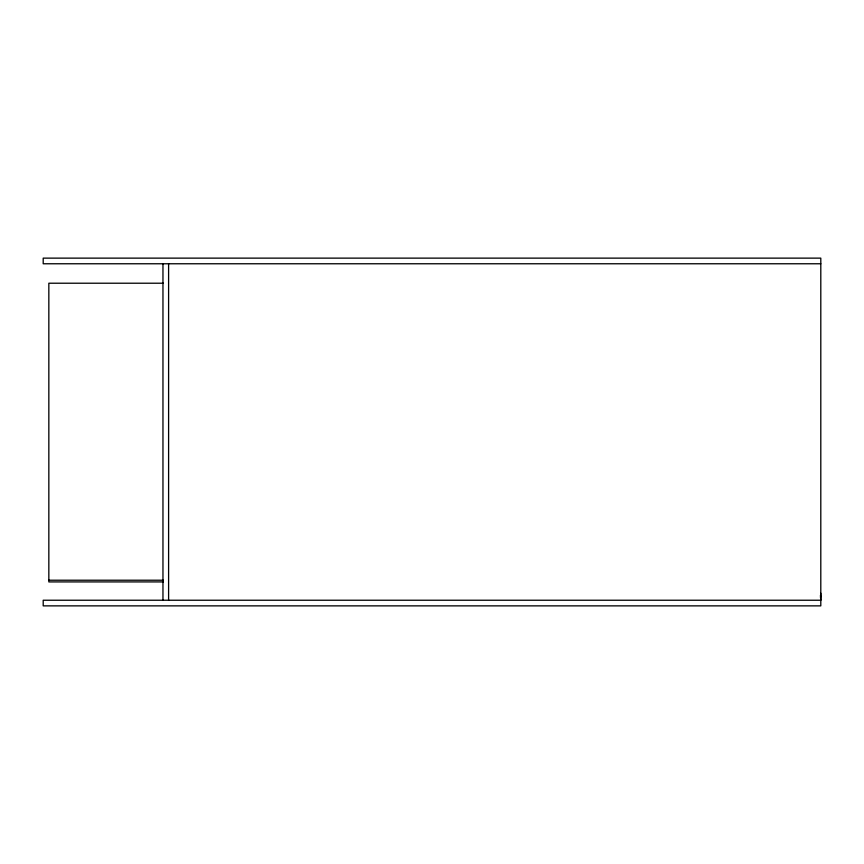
<?xml version="1.0" encoding="UTF-8"?>
<svg xmlns="http://www.w3.org/2000/svg" width="864" height="864" viewBox="0 0 864 864"><rect width="100%" height="100%" fill="white"/><g stroke="black" fill="none" stroke-linecap="round" stroke-linejoin="round"><path stroke-width="1.3" d="M820.8 263.768L43.2 263.768L43.2 258.131L820.8 258.131L820.8 605.869L43.2 605.869L43.2 600.232L820.8 600.232M163.372 283.219L48.838 283.219L48.838 581.915L163.372 581.915M48.838 580.219L163.372 580.219M820.8 593.179L820.8 599.951M168.599 263.768L168.599 600.232M162.961 263.768L162.961 600.232M820.4 595.512A3.521 3.521 0 0 1 820.4 597.337"/></g></svg>
